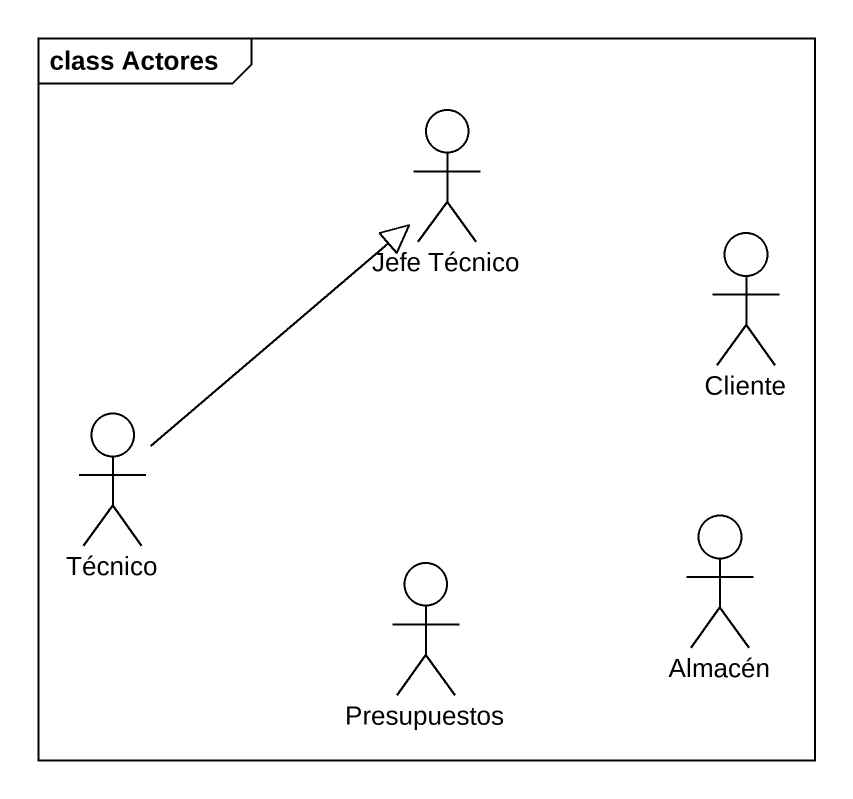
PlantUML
@startuml
mainframe class Actores
actor "Jefe Técnico" as Jefe_Técnico
actor Cliente
actor Técnico
actor Presupuestos
actor Almacén
Técnico -up-|> Jefe_Técnico
@enduml
